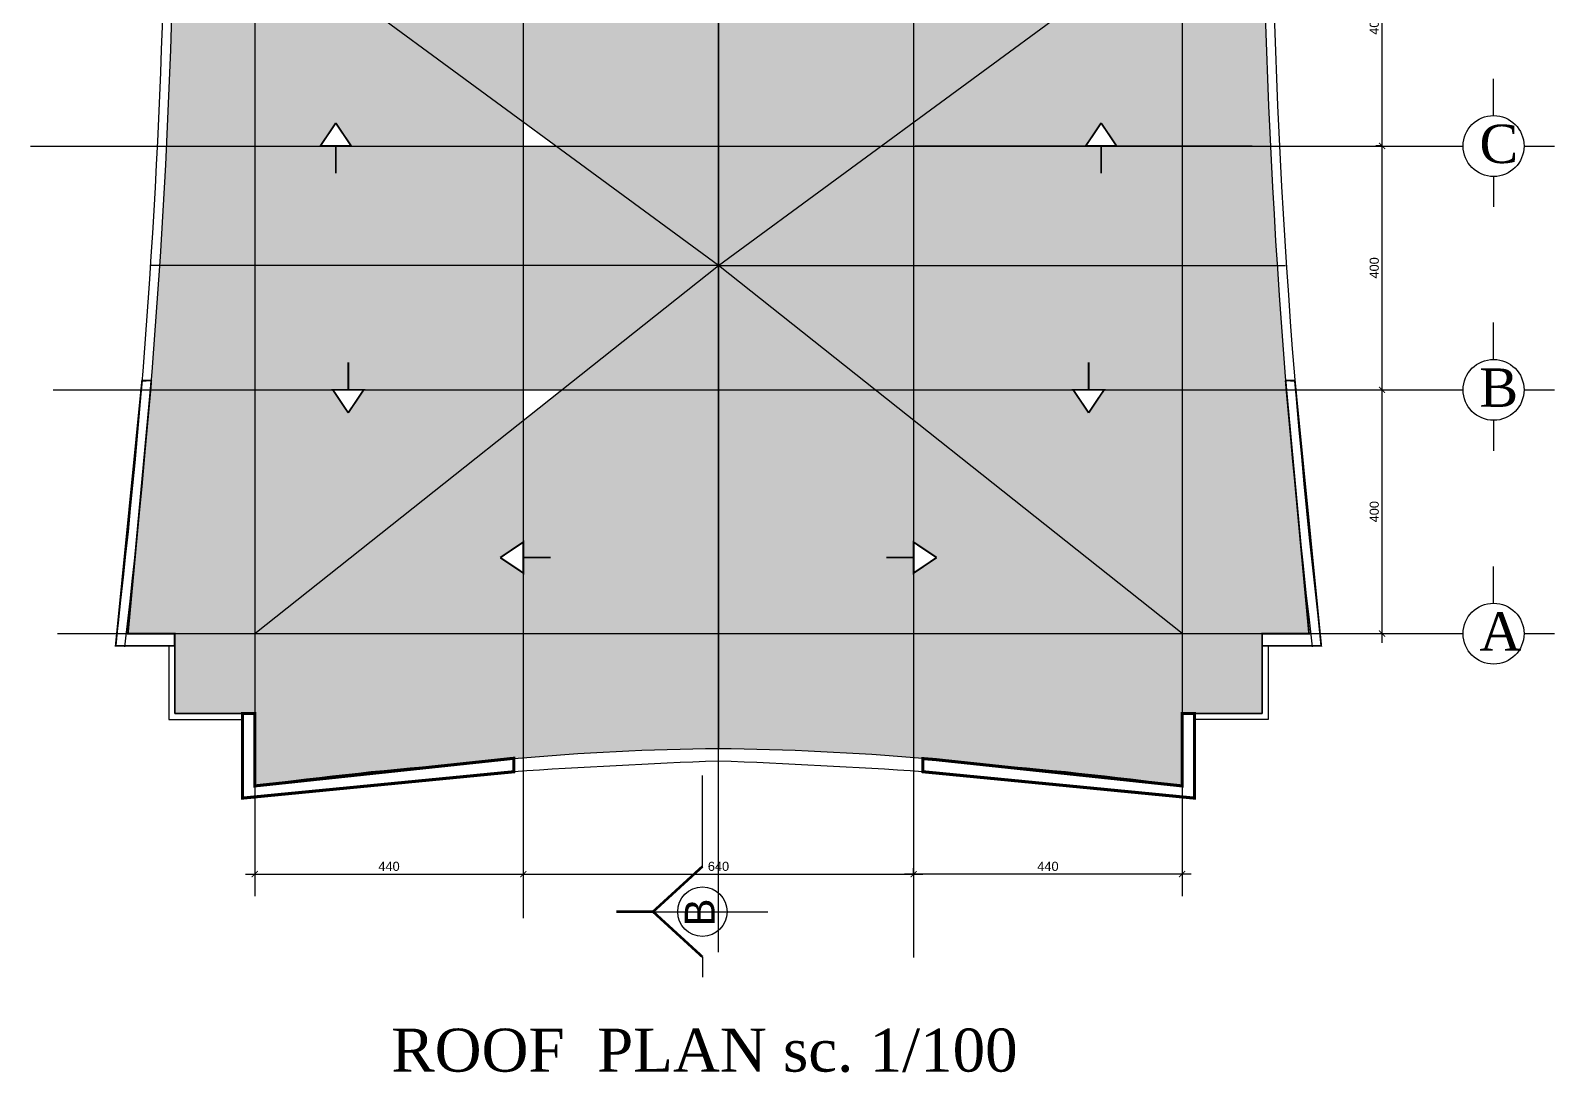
# Model space of a CAD drawing. Extents: x 250879 to 348495, y -51522 to -9360.
# Drawn here: x 251379 to 253879, y -23814 to -22103 of the extents above; entities that cross this region are included whole.
import ezdxf

# ---------------------------------------------------------------- set-up
doc = ezdxf.new("R2010")
doc.units = 0
doc.layers.get('0').update_dxf_attribs({"linetype": 'CONTINUOUS'})
doc.layers.get('DEFPOINTS').update_dxf_attribs({"color": 9, "linetype": 'CONTINUOUS'})
for name, color, linetype in [('AXIS', 1, 'CONTINUOUS'), ('CURTAIN', 150, 'CONTINUOUS'), ('DIM', 3, 'CONTINUOUS'), ('FURNITURE', 4, 'CONTINUOUS'), ('HATCH', 8, 'CONTINUOUS'), ('TEXT', 3, 'CONTINUOUS'), ('WALL', 7, 'CONTINUOUS'), ('WALL1', 2, 'CONTINUOUS')]:
    doc.layers.add(name, color=color, linetype=linetype)
doc.styles.get("Standard").update_dxf_attribs({"font": 'sanss___.ttf', "height": 15})
doc.styles.add('style2', font='romantic.ttf', dxfattribs={"height": 50})
doc.dimstyles.get("Standard").update_dxf_attribs({"dimtxt": 15, "dimasz": 10, "dimexe": 10, "dimexo": 30, "dimgap": 5, "dimtad": 1, "dimdec": 0, "dimdsep": 46, "dimtxsty": 'Standard', "dimblk1": 'ARCHTICK', "dimblk2": 'ARCHTICK', "dimsah": 1, "dimcen": 2.5, "dimdle": 15, "dimclrd": 3, "dimclre": 3, "dimclrt": 3, "dimazin": 0, "dimtfac": 1, "dimtdec": 0, "dimtmove": 2, "dimatfit": 2, "dimldrblk": 'ARCHTICK', "dimfxl": 1.0455, "dimfxlon": 1, "dimtolj": 1, "dimtzin": 0, "dimarcsym": 0})

# ---------------------------------------------------------------- blocks, each defined once
blk = doc.blocks.new('_ARCHTICK')
at = {"color": 0, "linetype": 'ByBlock', "const_width": 0.15}
blk.add_lwpolyline([(-0.5, -0.5), (0.5, 0.5)], dxfattribs=at)
blk = doc.blocks.new('*D1137')
at = {"layer": 'DEFPOINTS', "color": 0, "linetype": 'ByBlock', "ltscale": 3, "transparency": 16777216}
for p in [(251746.7, -23480.1), (252187.2, -23480.1), (252187.2, -23487.9)]:
    blk.add_point(p, dxfattribs=at)
at = {"layer": 'WALL1', "color": 3, "linetype": 'ByBlock', "lineweight": -2, "ltscale": 3, "transparency": 16777216}
for p, q in [((251731.7, -23487.9), (252202.2, -23487.9)), ((251746.7, -23487.9), (251746.7, -23497.9)), ((252187.2, -23487.9), (252187.2, -23497.9))]:
    blk.add_line(p, q, dxfattribs=at)
at = {"layer": 'WALL1', "color": 3, "linetype": 'ByBlock', "lineweight": -2, "ltscale": 3, "transparency": 16777216, "xscale": 10, "yscale": 10, "zscale": 10, "rotation": 180}
blk.add_blockref('_ARCHTICK', (251746.7, -23487.9), dxfattribs=at)
at = {"layer": 'WALL1', "color": 3, "linetype": 'ByBlock', "lineweight": -2, "ltscale": 3, "transparency": 16777216, "xscale": 10, "yscale": 10, "zscale": 10}
blk.add_blockref('_ARCHTICK', (252187.2, -23487.9), dxfattribs=at)
at = {"layer": 'WALL1', "color": 3, "linetype": 'ByBlock', "ltscale": 3, "transparency": 16777216, "insert": (251967, -23475.2), "char_height": 15, "attachment_point": 5}
blk.add_mtext('\\A1;440', dxfattribs=at)
blk = doc.blocks.new('*D1138')
at = {"layer": 'DEFPOINTS', "color": 0, "linetype": 'ByBlock', "ltscale": 3, "transparency": 16777216}
for p in [(252187.2, -23480.1), (252827.5, -23487.9), (252827.5, -23487.9)]:
    blk.add_point(p, dxfattribs=at)
at = {"layer": 'WALL1', "color": 3, "linetype": 'ByBlock', "lineweight": -2, "ltscale": 3, "transparency": 16777216}
for p, q in [((252172.2, -23487.9), (252842.5, -23487.9)), ((252187.2, -23487.9), (252187.2, -23497.9)), ((252827.5, -23487.9), (252827.5, -23477.9))]:
    blk.add_line(p, q, dxfattribs=at)
at = {"layer": 'WALL1', "color": 3, "linetype": 'ByBlock', "lineweight": -2, "ltscale": 3, "transparency": 16777216, "xscale": 10, "yscale": 10, "zscale": 10, "rotation": 180}
blk.add_blockref('_ARCHTICK', (252187.2, -23487.9), dxfattribs=at)
at = {"layer": 'WALL1', "color": 3, "linetype": 'ByBlock', "lineweight": -2, "ltscale": 3, "transparency": 16777216, "xscale": 10, "yscale": 10, "zscale": 10}
blk.add_blockref('_ARCHTICK', (252827.5, -23487.9), dxfattribs=at)
at = {"layer": 'WALL1', "color": 3, "linetype": 'ByBlock', "ltscale": 3, "transparency": 16777216, "insert": (252507.4, -23475.2), "char_height": 15, "attachment_point": 5}
blk.add_mtext('\\A1;640', dxfattribs=at)
blk = doc.blocks.new('*D1139')
at = {"layer": 'DEFPOINTS', "color": 0, "linetype": 'ByBlock', "ltscale": 3, "transparency": 16777216}
for p in [(253529, -22693), (253595.8, -22693), (253586.4, -23093.2)]:
    blk.add_point(p, dxfattribs=at)
at = {"layer": 'WALL1', "color": 3, "linetype": 'ByBlock', "lineweight": -2, "ltscale": 3, "transparency": 16777216}
for p, q in [((253594.8, -22693), (253605.8, -22693)), ((253595.8, -23108.2), (253595.8, -22678)), ((253595.8, -23093.2), (253605.8, -23093.2))]:
    blk.add_line(p, q, dxfattribs=at)
at = {"layer": 'WALL1', "color": 3, "linetype": 'ByBlock', "lineweight": -2, "ltscale": 3, "transparency": 16777216, "xscale": 10, "yscale": 10, "zscale": 10}
for p, rotation in [((253595.8, -22693), 90), ((253595.8, -23093.2), 270)]:
    blk.add_blockref('_ARCHTICK', p, dxfattribs=dict(at, rotation=rotation))
at = {"layer": 'WALL1', "color": 3, "linetype": 'ByBlock', "ltscale": 3, "transparency": 16777216, "insert": (253583.1, -22893.1), "char_height": 15, "attachment_point": 5, "rotation": 90}
blk.add_mtext('\\A1;400', dxfattribs=at)
blk = doc.blocks.new('*D1140')
at = {"layer": 'DEFPOINTS', "color": 0, "linetype": 'ByBlock', "ltscale": 3, "transparency": 16777216}
for p in [(253595.8, -22292.8), (253595.8, -22292.8), (253529, -22693)]:
    blk.add_point(p, dxfattribs=at)
at = {"layer": 'WALL1', "color": 3, "linetype": 'ByBlock', "lineweight": -2, "ltscale": 3, "transparency": 16777216}
for p, q in [((253595.8, -22292.8), (253585.8, -22292.8)), ((253595.8, -22708), (253595.8, -22277.8)), ((253594.8, -22693), (253605.8, -22693))]:
    blk.add_line(p, q, dxfattribs=at)
at = {"layer": 'WALL1', "color": 3, "linetype": 'ByBlock', "lineweight": -2, "ltscale": 3, "transparency": 16777216, "xscale": 10, "yscale": 10, "zscale": 10}
for p, rotation in [((253595.8, -22292.8), 90), ((253595.8, -22693), 270)]:
    blk.add_blockref('_ARCHTICK', p, dxfattribs=dict(at, rotation=rotation))
at = {"layer": 'WALL1', "color": 3, "linetype": 'ByBlock', "ltscale": 3, "transparency": 16777216, "insert": (253583.1, -22492.9), "char_height": 15, "attachment_point": 5, "rotation": 90}
blk.add_mtext('\\A1;400', dxfattribs=at)
blk = doc.blocks.new('*D1141')
at = {"layer": 'DEFPOINTS', "color": 0, "linetype": 'ByBlock', "ltscale": 3, "transparency": 16777216}
for p in [(253595.8, -21892.8), (253595.8, -21892.8), (253595.8, -22292.8)]:
    blk.add_point(p, dxfattribs=at)
at = {"layer": 'WALL1', "color": 3, "linetype": 'ByBlock', "lineweight": -2, "ltscale": 3, "transparency": 16777216}
for p, q in [((253595.8, -21892.8), (253585.8, -21892.8)), ((253595.8, -22307.8), (253595.8, -21877.8)), ((253595.8, -22292.8), (253585.8, -22292.8))]:
    blk.add_line(p, q, dxfattribs=at)
at = {"layer": 'WALL1', "color": 3, "linetype": 'ByBlock', "lineweight": -2, "ltscale": 3, "transparency": 16777216, "xscale": 10, "yscale": 10, "zscale": 10}
for p, rotation in [((253595.8, -21892.8), 90), ((253595.8, -22292.8), 270)]:
    blk.add_blockref('_ARCHTICK', p, dxfattribs=dict(at, rotation=rotation))
at = {"layer": 'WALL1', "color": 3, "linetype": 'ByBlock', "ltscale": 3, "transparency": 16777216, "insert": (253583.1, -22092.8), "char_height": 15, "attachment_point": 5, "rotation": 90}
blk.add_mtext('\\A1;400', dxfattribs=at)
blk = doc.blocks.new('*D1145')
at = {"layer": 'DEFPOINTS', "color": 0, "linetype": 'ByBlock', "ltscale": 3, "transparency": 16777216}
for p in [(252827.5, -23480.1), (252827.5, -23487.9), (253268, -23480.1)]:
    blk.add_point(p, dxfattribs=at)
at = {"layer": 'WALL1', "color": 3, "linetype": 'ByBlock', "lineweight": -2, "ltscale": 3, "transparency": 16777216}
for p, q in [((253283, -23487.9), (252812.5, -23487.9)), ((252827.5, -23487.9), (252827.5, -23497.9)), ((253268, -23487.9), (253268, -23497.9))]:
    blk.add_line(p, q, dxfattribs=at)
at = {"layer": 'WALL1', "color": 3, "linetype": 'ByBlock', "lineweight": -2, "ltscale": 3, "transparency": 16777216, "xscale": 10, "yscale": 10, "zscale": 10, "rotation": 180}
blk.add_blockref('_ARCHTICK', (252827.5, -23487.9), dxfattribs=at)
at = {"layer": 'WALL1', "color": 3, "linetype": 'ByBlock', "lineweight": -2, "ltscale": 3, "transparency": 16777216, "xscale": 10, "yscale": 10, "zscale": 10}
blk.add_blockref('_ARCHTICK', (253268, -23487.9), dxfattribs=at)
at = {"layer": 'WALL1', "color": 3, "linetype": 'ByBlock', "ltscale": 3, "transparency": 16777216, "insert": (253047.8, -23475.2), "char_height": 15, "attachment_point": 5}
blk.add_mtext('\\A1;440', dxfattribs=at)
blk = doc.blocks.new('sec')
at = {"layer": 'WALL'}
for p, q in [((0, 105.9), (0, 319.4)), ((0, 105.9), (-115.7, 0)), ((-115.7, 0), (153.7, 0)), ((0, -105.9), (0, -153.8))]:
    blk.add_line(p, q, dxfattribs=at)
at = {"layer": 'WALL', "const_width": 6}
for points in [[(0, 105.9), (-115.7, 0), (-201.5, 0)], [(0, -105.9), (-115.7, 0)]]:
    blk.add_lwpolyline(points, dxfattribs=at)
at = {"layer": 'WALL'}
blk.add_circle((0, 0), 57.9, dxfattribs=at)

msp = doc.modelspace()

# ---------------------------------------------------------------- hatches: boundary and pattern name
at = {"layer": 'CURTAIN', "linetype": 'Continuous'}
h = msp.add_hatch(dxfattribs=at)
h.set_pattern_fill('DOTS', color=256, scale=6, style=0)
h.set_pattern_definition([(0, (-18892.62, 0), (4.7625, 9.525), [0, -9.525])])
h.paths.add_polyline_path([(253268.00221, -21929.89133), (253268.00221, -21907.83296), (252838.02086, -21907.83296), (252838.02086, -22057.83296), (252827.52534, -22057.87477), (252827.52534, -22253.76465)])
h.paths.add_polyline_path([(253268.00221, -21929.89133), (252827.52534, -22253.76465), (252827.52534, -22292.83296), (253109.73233, -22292.83296), (253135.06585, -22255.08957), (253160.39936, -22292.83296), (253268.00221, -22292.83296)])
h.paths.add_polyline_path([(253399.68719, -21892.83296), (253298.00221, -21892.83296), (253298.00221, -21907.83296), (253268.00221, -21929.89133), (253268.00221, -22292.83296), (253383.00221, -22292.83296), (253412.65602, -22292.83296, -0.008289017)])
h.paths.add_polyline_path([(253398.17738, -21692.91526), (253298.00221, -21692.91526), (253298.00221, -21892.83296), (253399.68719, -21892.83296, -0.004140532)])
h.paths.add_polyline_path([(253399.98155, -21492.83296), (253298.00221, -21492.83296), (253298.00221, -21692.91526), (253398.17738, -21692.91526, -0.0041439912)])
h.paths.add_polyline_path([(253412.65602, -22292.83296), (253268.00221, -22292.83296), (253268.00221, -22489.17112), (253423.88586, -22489.17112, -0.0040729229)])
h.paths.add_polyline_path([(253423.88586, -22489.17112), (253268.00221, -22489.17112), (253268.00221, -22692.99755), (253438.94449, -22692.99755, -0.004232874)])
h.paths.add_polyline_path([(253438.94449, -22692.99755), (253268.00221, -22692.99755), (253268.00221, -23093.16214), (253476.07906, -23093.16214), (253461.97019, -22941.1241, -0.0051609757)])
h.paths.add_polyline_path([(253399.23015, -23093.16214), (253268.00221, -23093.16214), (253268.00221, -23224.22549), (253288.00221, -23224.22549), (253399.06557, -23224.22549), (253399.06557, -23113.16214), (253399.23015, -23113.16214)])
h.paths.add_polyline_path([(253268.00221, -23093.16214), (252827.52534, -23093.16214), (252827.52534, -23296.99398, -0.0008867474), (252842.82317, -23298.29613), (252862.82312, -23299.88112), (252862.82312, -23299.88119), (252927.53821, -23306.79401, -0.0144207333), (253268.00221, -23343.16214), (253268.00221, -23224.22549)])
h.paths.add_polyline_path([(252827.52534, -22743.397), (252827.52534, -22943.02991), (252865.26873, -22968.36342), (252827.52534, -22993.69694), (252827.52534, -23093.16214), (253268.00221, -23093.16214)])
h.paths.add_polyline_path([(253268.00221, -22692.99755), (253139.92487, -22692.99755), (253114.59136, -22730.74095), (253089.25785, -22692.99755), (252827.52534, -22692.99755), (252827.52534, -22743.397), (253268.00221, -23093.16214)])
h.paths.add_polyline_path([(253268.00221, -22489.17112), (252827.52534, -22489.17112), (252827.52534, -22692.99755), (253268.00221, -22692.99755)])
h.paths.add_polyline_path([(253268.00221, -22292.83296), (252830.00221, -22292.83296), (252827.52534, -22292.83296), (252827.52534, -22489.17112), (253268.00221, -22489.17112)])
h.paths.add_polyline_path([(252827.52534, -22057.87477), (252507.36587, -22059.15004), (252507.36587, -22292.83296), (252774.39132, -22292.83296), (252827.52534, -22253.76465)])
h.paths.add_polyline_path([(252827.52534, -22253.76465), (252774.39132, -22292.83296), (252827.52534, -22292.83296)])
h.paths.add_polyline_path([(252827.52534, -22292.83296), (252774.39132, -22292.83296), (252507.36587, -22489.17112), (252827.52534, -22489.17112)])
h.paths.add_polyline_path([(252827.52534, -22489.17112), (252507.36587, -22489.17112), (252764.05477, -22692.99755), (252827.52534, -22692.99755)])
h.paths.add_polyline_path([(252507.36587, -22489.17112), (252507.36587, -22692.99755), (252764.05477, -22692.99755)])
h.paths.add_polyline_path([(252827.52534, -22692.99755), (252764.05477, -22692.99755), (252827.52534, -22743.397)])
h.paths.add_polyline_path([(252827.52534, -22743.397), (252764.05477, -22692.99755), (252507.36587, -22692.99755), (252507.36587, -23093.16214), (252827.52534, -23093.16214)])
h.paths.add_polyline_path([(252827.52534, -23093.16214), (252507.36587, -23093.16214), (252507.36587, -23282.22058, -0.018517361), (252827.52534, -23296.99398)])
h.paths.add_polyline_path([(252507.36587, -23093.16214), (252187.20641, -23093.16214), (252187.20641, -23297.49408, -0.020152236), (252507.36587, -23282.22055)])
h.paths.add_polyline_path([(252507.36587, -22692.99755), (252250.67697, -22692.99755), (252187.20641, -22743.397), (252187.20641, -23093.16214), (252507.36587, -23093.16214)])
h.paths.add_polyline_path([(252507.36587, -22489.17112), (252250.67697, -22692.99755), (252507.36587, -22692.99755)])
h.paths.add_polyline_path([(252507.36587, -22489.17112), (252187.20641, -22489.17112), (252187.20641, -22692.99755), (252250.67697, -22692.99755)])
h.paths.add_polyline_path([(252240.34043, -22292.83296), (252187.20641, -22292.83296), (252187.20641, -22489.17112), (252507.36587, -22489.17112)])
h.paths.add_polyline_path([(252507.36587, -22292.83296), (252240.34043, -22292.83296), (252507.36587, -22489.17112)])
h.paths.add_polyline_path([(252507.36587, -22059.15004), (252187.20641, -22060.42531), (252187.20641, -22253.76465), (252240.34043, -22292.83296), (252507.36587, -22292.83296)])
h.paths.add_polyline_path([(252178.08055, -21907.83296), (251746.72953, -21907.83296), (251746.72953, -21929.89133), (252187.20641, -22253.76465), (252187.20641, -22060.42531), (252178.6885, -22060.45924), (252178.6885, -22057.83296), (252178.67804, -22057.83296)])
h.paths.add_polyline_path([(251746.72953, -21929.89133), (251746.72953, -22292.83296), (251854.33239, -22292.83296), (251879.6659, -22255.08957), (251904.99941, -22292.83296), (252187.20641, -22292.83296), (252187.20641, -22253.76465)])
h.paths.add_polyline_path([(252187.20641, -22292.83296), (251746.72953, -22292.83296), (251746.72953, -22489.17112), (252187.20641, -22489.17112)])
h.paths.add_polyline_path([(252187.20641, -22489.17112), (251746.72953, -22489.17112), (251746.72953, -22692.99755), (252187.20641, -22692.99755)])
h.paths.add_polyline_path([(252187.20641, -22743.397), (252187.20641, -22692.99755), (251925.4739, -22692.99755), (251900.14039, -22730.74095), (251874.80687, -22692.99755), (251746.72953, -22692.99755), (251746.72953, -23093.16214)])
h.paths.add_polyline_path([(252187.20641, -22743.397), (251746.72953, -23093.16214), (252187.20641, -23093.16214), (252187.20641, -22993.69694), (252149.46302, -22968.36342), (252187.20641, -22943.02991)])
h.paths.add_polyline_path([(252187.20641, -23093.16214), (251746.72953, -23093.16214), (251746.72953, -23343.16214, -0.0144207333), (252087.19354, -23306.79401), (252171.90564, -23297.74512), (252171.90579, -23298.87333, -0.0009655032), (252187.20641, -23297.49408)])
h.paths.add_polyline_path([(251746.72953, -23093.16214), (251615.50159, -23093.16214), (251615.50159, -23113.16214), (251615.66618, -23113.16214), (251615.66618, -23224.22549), (251726.72953, -23224.22549), (251746.72953, -23224.22549)])
h.paths.add_polyline_path([(251746.72953, -22692.99755), (251576.00356, -22692.99755, -0.0054322373), (251551.85011, -22950.9459), (251538.65269, -23093.16214), (251615.50159, -23093.16214), (251615.83077, -23093.16214), (251746.72953, -23093.16214)])
h.paths.add_polyline_path([(251746.72953, -22489.17112), (251591.09983, -22489.17112, -0.0042854254), (251576.00356, -22692.99755), (251746.72953, -22692.99755)])
h.paths.add_polyline_path([(251746.72953, -22292.83296), (251602.32525, -22292.83296, -0.0041234271), (251591.09983, -22489.17112), (251746.72953, -22489.17112)])
h.paths.add_polyline_path([(251746.72953, -21929.89133), (251716.72953, -21907.83296), (251614.92347, -21907.83296, -0.0080771661), (251602.32525, -22292.83296), (251746.72953, -22292.83296)])
h.paths.add_polyline_path([(252774.39132, -22292.83296), (252507.36587, -22292.83296), (252507.36587, -22489.17112)])

# ---------------------------------------------------------------- linework, layer by layer
at = {"layer": 'AXIS'}
for p, q in [((251746.72953, -19898.76536), (251746.72953, -23524.12587)), ((252187.20641, -19873.99297), (252187.20641, -23560.35853)), ((252827.52534, -19874.39208), (252827.52534, -23624.74944)), ((253268.00221, -19873.99297), (253268.00221, -23524.12587)), ((252507.36587, -23615.82722), (252507.36587, -19986.90096)), ((253778.74701, -22242.89), (253778.74701, -22182.46136)), ((251378.88976, -22292.83296), (253728.74704, -22292.83296)), ((253828.74701, -22292.89), (253878.74701, -22292.89)), ((253778.74701, -22342.89), (253778.74701, -22392.89)), ((253778.74701, -22643.05459), (253778.74701, -22582.62594)), ((251415.91447, -22692.99755), (253728.74704, -22692.99755)), ((253828.74701, -22693.05459), (253878.74701, -22693.05459)), ((253778.74701, -22743.05459), (253778.74701, -22793.05459)), ((253778.74701, -23043.21918), (253778.74701, -22982.79053)), ((251423.19866, -23093.16214), (253728.74704, -23093.16214)), ((253828.74701, -23093.21918), (253878.74701, -23093.21918))]:
    msp.add_line(p, q, dxfattribs=at)
for centre in [(253778.74701, -22292.89), (253778.74701, -22693.05459), (253778.74701, -23093.21918)]:
    msp.add_circle(centre, 50, dxfattribs=at)
at = {"layer": 'FURNITURE'}
for p, q in [((252507.36587, -22489.17112), (251716.72953, -21907.83296)), ((252507.36587, -22489.17112), (253298.00221, -21907.83296)), ((252507.36587, -22057.83296), (252507.36587, -23282.22058)), ((252507.36587, -22489.17112), (251576.994, -22489.17112)), ((251746.72953, -23093.16214), (252507.36587, -22489.17112)), ((253268.00221, -23093.16214), (252507.36587, -22489.17112)), ((252507.36587, -22489.17112), (253437.73775, -22489.17112))]:
    msp.add_line(p, q, dxfattribs=at)
for points in [[(251605.66618, -23113.16214), (251605.66618, -23234.22549), (251726.72953, -23234.22549)], [(253409.06557, -23113.16214), (253409.06557, -23234.22549), (253288.00221, -23234.22549)]]:
    msp.add_lwpolyline(points, dxfattribs=at)
at = {"layer": 'FURNITURE', "ltscale": 3}
msp.add_lwpolyline([(251615.66618, -23224.22549), (251615.66618, -23113.16214), (251615.66618, -23224.22549), (251726.72953, -23224.22549)], close=True, dxfattribs=at)
at = {"layer": 'FURNITURE'}
msp.add_lwpolyline([(253399.06557, -23224.22549), (253399.06557, -23113.16214), (253399.06557, -23224.22549), (253288.00221, -23224.22549)], close=True, dxfattribs=at)
at = {"layer": 'HATCH', "linetype": 'ByBlock', "ltscale": 3}
msp.add_line((253383.00221, -22292.83296), (252830.00221, -22292.83296), dxfattribs=at)
at = {"layer": 'WALL', "linetype": 'Continuous', "ltscale": 3}
for p, q in [((251518.98186, -23113.16214), (251562.26281, -22677.99755)), ((251538.98186, -23093.16214), (251615.83077, -23093.16214)), ((251615.83077, -23113.16214), (251518.98186, -23113.16214))]:
    msp.add_line(p, q, dxfattribs=at)
at = {"layer": 'WALL', "linetype": 'Continuous', "const_width": 3}
for points in [[(251879.6659, -22255.08957), (251854.33239, -22292.83296), (251879.6659, -22292.83296)], [(251879.6659, -22255.08957), (251854.33239, -22292.83296), (251879.6659, -22292.83296)], [(251879.6659, -22255.08957), (251904.99941, -22292.83296), (251879.6659, -22292.83296)], [(251879.6659, -22255.08957), (251904.99941, -22292.83296), (251879.6659, -22292.83296)], [(253135.06585, -22255.08957), (253109.73233, -22292.83296), (253135.06585, -22292.83296)], [(253135.06585, -22255.08957), (253109.73233, -22292.83296), (253135.06585, -22292.83296)], [(253135.06585, -22255.08957), (253160.39936, -22292.83296), (253135.06585, -22292.83296)], [(253135.06585, -22255.08957), (253160.39936, -22292.83296), (253135.06585, -22292.83296)], [(251879.6659, -22337.72316), (251879.6659, -22292.83296)], [(251879.6659, -22337.72316), (251879.6659, -22292.83296)], [(251879.6659, -22337.72316), (251879.6659, -22292.83296)], [(251879.6659, -22337.72316), (251879.6659, -22292.83296)], [(253135.06585, -22337.72316), (253135.06585, -22292.83296)], [(253135.06585, -22337.72316), (253135.06585, -22292.83296)], [(253135.06585, -22337.72316), (253135.06585, -22292.83296)], [(253135.06585, -22337.72316), (253135.06585, -22292.83296)], [(251900.14039, -22648.10735), (251900.14039, -22692.99755)], [(251900.14039, -22648.10735), (251900.14039, -22692.99755)], [(251900.14039, -22648.10735), (251900.14039, -22692.99755)], [(251900.14039, -22648.10735), (251900.14039, -22692.99755)], [(253114.59136, -22648.10735), (253114.59136, -22692.99755)], [(253114.59136, -22648.10735), (253114.59136, -22692.99755)], [(253114.59136, -22648.10735), (253114.59136, -22692.99755)], [(253114.59136, -22648.10735), (253114.59136, -22692.99755)], [(251615.50159, -23113.16214), (251518.65269, -23113.16214), (251561.93364, -22677.99755), (251577.03777, -22677.70218)], [(251575.78726, -22692.99755), (251538.65269, -23093.16214), (251615.50159, -23093.16214), (251615.50159, -23113.16214)], [(251577.03777, -22677.70218), (251575.78726, -22692.99755)], [(251900.14039, -22730.74095), (251874.80687, -22692.99755), (251900.14039, -22692.99755)], [(251900.14039, -22730.74095), (251874.80687, -22692.99755), (251900.14039, -22692.99755)], [(251900.14039, -22730.74095), (251925.4739, -22692.99755), (251900.14039, -22692.99755)], [(251900.14039, -22730.74095), (251925.4739, -22692.99755), (251900.14039, -22692.99755)], [(253114.59136, -22730.74095), (253089.25785, -22692.99755), (253114.59136, -22692.99755)], [(253114.59136, -22730.74095), (253089.25785, -22692.99755), (253114.59136, -22692.99755)], [(253114.59136, -22730.74095), (253139.92487, -22692.99755), (253114.59136, -22692.99755)], [(253114.59136, -22730.74095), (253139.92487, -22692.99755), (253114.59136, -22692.99755)], [(253399.23015, -23113.16214), (253496.07906, -23113.16214), (253452.79811, -22677.99755), (253437.69398, -22677.70218)], [(253438.94449, -22692.99755), (253476.07906, -23093.16214), (253399.23015, -23093.16214), (253399.23015, -23113.16214)], [(253437.69398, -22677.70218), (253438.94449, -22692.99755)], [(252149.46302, -22968.36342), (252187.20641, -22943.02991), (252187.20641, -22968.36342)], [(252865.26873, -22968.36342), (252827.52534, -22943.02991), (252827.52534, -22968.36342)], [(252149.46302, -22968.36342), (252187.20641, -22993.69694), (252187.20641, -22968.36342)], [(252232.09661, -22968.36342), (252187.20641, -22968.36342)], [(252232.09661, -22968.36342), (252187.20641, -22968.36342)], [(252782.63514, -22968.36342), (252827.52534, -22968.36342)], [(252782.63514, -22968.36342), (252827.52534, -22968.36342)], [(252865.26873, -22968.36342), (252827.52534, -22993.69694), (252827.52534, -22968.36342)], [(252171.90579, -23298.87333), (252171.90864, -23319.9887), (251726.72953, -23363.16214), (251726.72953, -23224.22549)], [(252842.83763, -23299.88112), (252842.82311, -23319.9887), (253288.00221, -23363.16214), (253288.00221, -23224.22549)], [(252171.90579, -23298.87333), (252151.90863, -23299.88119)]]:
    msp.add_lwpolyline(points, dxfattribs=at)
at = {"layer": 'WALL', "linetype": 'Continuous', "ltscale": 3, "const_width": 5}
for points in [[(251726.72953, -23224.22549), (251726.72953, -23363.16214), (252171.90863, -23319.88119), (252171.90564, -23297.74512), (251746.72953, -23343.16214), (251746.72953, -23224.22549), (251726.72953, -23224.22549)], [(253288.00221, -23224.22549), (253288.00221, -23363.16214), (252842.82312, -23319.88119), (252842.82317, -23298.29613), (252842.82317, -23298.29613), (252862.82312, -23299.88112), (252862.82312, -23299.88119), (253268.00221, -23343.16214), (253268.00221, -23224.22549), (253288.00221, -23224.22549)]]:
    msp.add_lwpolyline(points, dxfattribs=at)
at = {"layer": 'WALL', "linetype": 'Continuous'}
for centre, radius, start, end in [((265469.49942, -21701.71487), 12071.32525, 173.192678593, 186.723097422), ((265469.49942, -21701.71487), 12056.32525, 173.192678593, 186.723097422), ((239693.12286, -21710.42711), 11908.43488, 353.235229564, 359.050165663), ((239693.0936, -21710.42535), 11923.46414, 353.235290151, 359.051354556), ((252536.68606, -27260.00536), 3977.89286, 90.42233861, 95.26152274), ((252468.06059, -27610.54805), 4328.50594, 85.0331057, 89.4797332), ((252547.31379, -29226.08582), 5937.14799, 94.444795588, 97.749555132), ((252547.31379, -29226.08582), 5937.14799, 94.444795588, 97.749555132), ((252987.23783, -35647.47098), 12354.5468, 92.226033566, 93.783949242), ((252027.49113, -35647.47098), 12354.5468, 86.21604432, 87.773966435), ((252467.41796, -29226.08583), 5937.14799, 82.250444869, 85.555204413)]:
    msp.add_arc(centre, radius, start, end, dxfattribs=at)

# ---------------------------------------------------------------- block references
at = {"layer": 'WALL1', "xscale": 0.7000000000116415, "yscale": 0.7000000000116415, "zscale": 0.7000000000116415}
msp.add_blockref('sec', (252481.0352, -23549.57708), dxfattribs=at)

# ---------------------------------------------------------------- texts
at = {"layer": 'DIM', "insert": (252452.12838, -23528.02555), "char_height": 49, "width": 359.60498, "attachment_point": 3, "rotation": 90}
msp.add_mtext('B', dxfattribs=at)
at = {"layer": 'TEXT', "attachment_point": 1, "style": 'style2'}
for s, insert, char_height, width in [('C', (253755.65878, -22257.71826), 63, 240.4607), ('B', (253755.65878, -22657.88285), 63, 240.46074), ('A', (253755.65878, -23058.04743), 63, 240.46074), ('ROOF  PLAN sc. 1/100', (251970.72425, -23741.49597), 70.56, 3056.2551)]:
    msp.add_mtext(s, dxfattribs=dict(at, insert=insert, char_height=char_height, width=width))

# ---------------------------------------------------------------- dimensions: what is measured, and where the dimension line sits
at = {"layer": 'WALL1', "linetype": 'ByBlock', "ltscale": 3}
for base, p1, p2, picture, middle in [((253595.81733, -21892.83296), (253595.81733, -22292.83296), (253595.81733, -21892.83296), '*D1141', (253583.09099, -22092.83296)), ((253595.81733, -22292.83296), (253529.00221, -22692.99755), (253595.81733, -22292.83296), '*D1140', (253583.09099, -22492.91526))]:
    dim = msp.add_linear_dim(base=base, p1=p1, p2=p2, angle=90, dimstyle='Standard', override={"dimtmove": 1}, dxfattribs=at)
    dim.commit()
    dim.dimension.update_dxf_attribs({"geometry": picture, "text_midpoint": middle})
for base, p1, p2, angle, picture, middle in [((253595.81733, -22692.99755), (253586.35033, -23093.16214), (253529.00221, -22692.99755), 90, '*D1139', (253583.09099, -22893.07984)), ((252827.52534, -23487.90626), (253268.00221, -23480.11855), (252827.52534, -23480.11855), 180, '*D1145', (253047.76377, -23475.17992))]:
    dim = msp.add_linear_dim(base=base, p1=p1, p2=p2, angle=angle, dimstyle='Standard', dxfattribs=at)
    dim.commit()
    dim.dimension.update_dxf_attribs({"geometry": picture, "text_midpoint": middle})
dim = msp.add_linear_dim(base=(252187.20641, -23487.90626), p1=(251746.72953, -23480.11855), p2=(252187.20641, -23480.11855), dimstyle='Standard', dxfattribs=at)
dim.commit()
dim.dimension.update_dxf_attribs({"geometry": '*D1137', "text_midpoint": (251966.96797, -23475.17992)})
dim = msp.add_linear_dim(base=(252827.52534, -23487.90626), p1=(252187.20641, -23480.11855), p2=(252827.52534, -23487.90626), dimstyle='Standard', override={"dimtmove": 1}, dxfattribs=at)
dim.commit()
dim.dimension.update_dxf_attribs({"geometry": '*D1138', "text_midpoint": (252507.36587, -23475.16964)})

doc.saveas('drawing.dxf')
